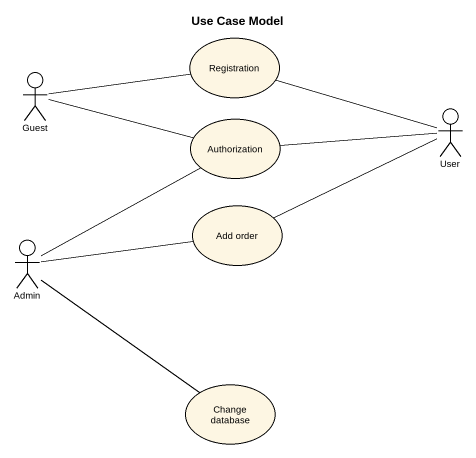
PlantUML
@startuml
title Use Case Model
usecase Registration
actor Guest
actor User
usecase Authorization
usecase "Add order" as Add_order
actor Admin
usecase "Change database" as Change_database
Guest -right- Registration
Guest -right- Authorization
User -left- Registration
User -left- Add_order
Authorization -right- User
Admin -up- Authorization
Admin -right- Add_order
Admin -- Change_database
@enduml
